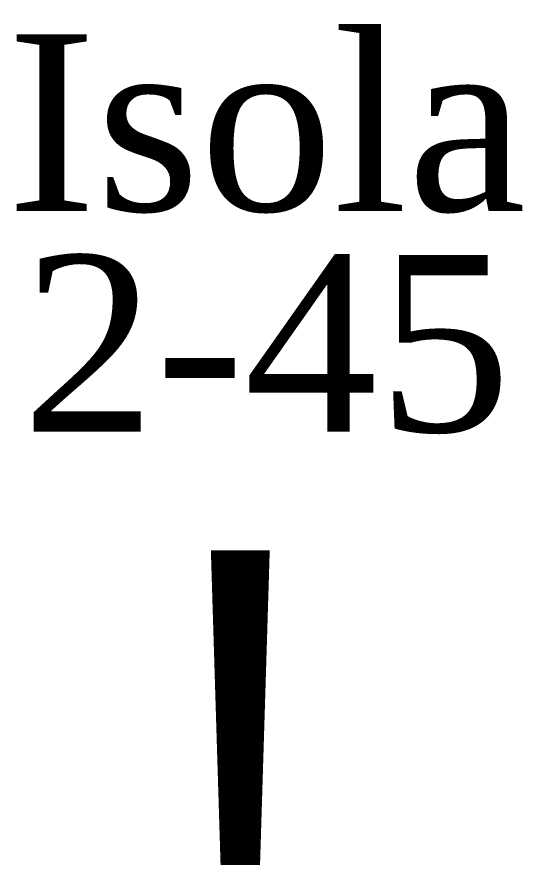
# Model space of a CAD drawing. Header units: millimetres. Extents: x 459337 to 526921, y -375392 to -289779.
# Drawn here: x 462730 to 463073, y -318707 to -318135 of the extents above; entities that cross this region are included whole.
import ezdxf

# ---------------------------------------------------------------- set-up
doc = ezdxf.new("R2010")
doc.units = ezdxf.units.MM
doc.linetypes.add('ACAD_ISO03W100', pattern=[30, 12, -18])
doc.layers.add('prlm-VMC', color=93, linetype='Continuous')
doc.layers.add('prlm-ZEROPLOT', color=254, linetype='Continuous', plot=False)
doc.styles.add('prlm-vmc', font='pala.ttf', dxfattribs={"height": 14})

# ---------------------------------------------------------------- blocks, each defined once
blk = doc.blocks.new('xi.EA')
at = {"layer": 'prlm-VMC', "color": 0, "linetype": 'ByBlock', "lineweight": 5, "flags": 128}
blk.add_lwpolyline([(-6.173, -15.004), (6.173, -15.004), (0, 0)], close=True, dxfattribs=at)
at = {"layer": 'prlm-VMC', "color": 0, "linetype": 'ByBlock', "lineweight": -2, "flags": 128}
blk.add_lwpolyline([(0, -15.004, 1, 4, 0), (0, -63.629, 1, 1, 0)], format="xyseb", dxfattribs=at)
at = {"layer": 'prlm-VMC', "color": 0, "linetype": 'ByBlock', "lineweight": 5}
blk.add_solid([(0, 0), (6.173, -15.004), (-6.173, -15.004), (0, 0)], dxfattribs=at)
at = {"layer": 'prlm-ZEROPLOT', "color": 250, "linetype": 'ACAD_ISO03W100', "lineweight": 0, "ltscale": 0.2}
blk.add_lwpolyline([(0, 0), (0, 60)], dxfattribs=at)

msp = doc.modelspace()

# ---------------------------------------------------------------- block references
at = {"layer": 'prlm-VMC', "xscale": 10, "yscale": 10, "zscale": 10, "rotation": 179.9999933324646}
msp.add_blockref('xi.EA', (462881.383, -319134.593), dxfattribs=at)

# ---------------------------------------------------------------- texts
at = {"layer": 'prlm-VMC', "linetype": 'ByBlock', "lineweight": -2, "insert": (462899.182, -318147.426), "char_height": 120, "width": 236.73962, "attachment_point": 2, "line_spacing_factor": 0.75, "style": 'prlm-vmc', "bg_fill": 3, "box_fill_scale": 1.1, "bg_fill_color": 256, "bg_fill_transparency": 0}
msp.add_mtext('Isola\\P2-45', dxfattribs=at)

doc.saveas('drawing.dxf')
